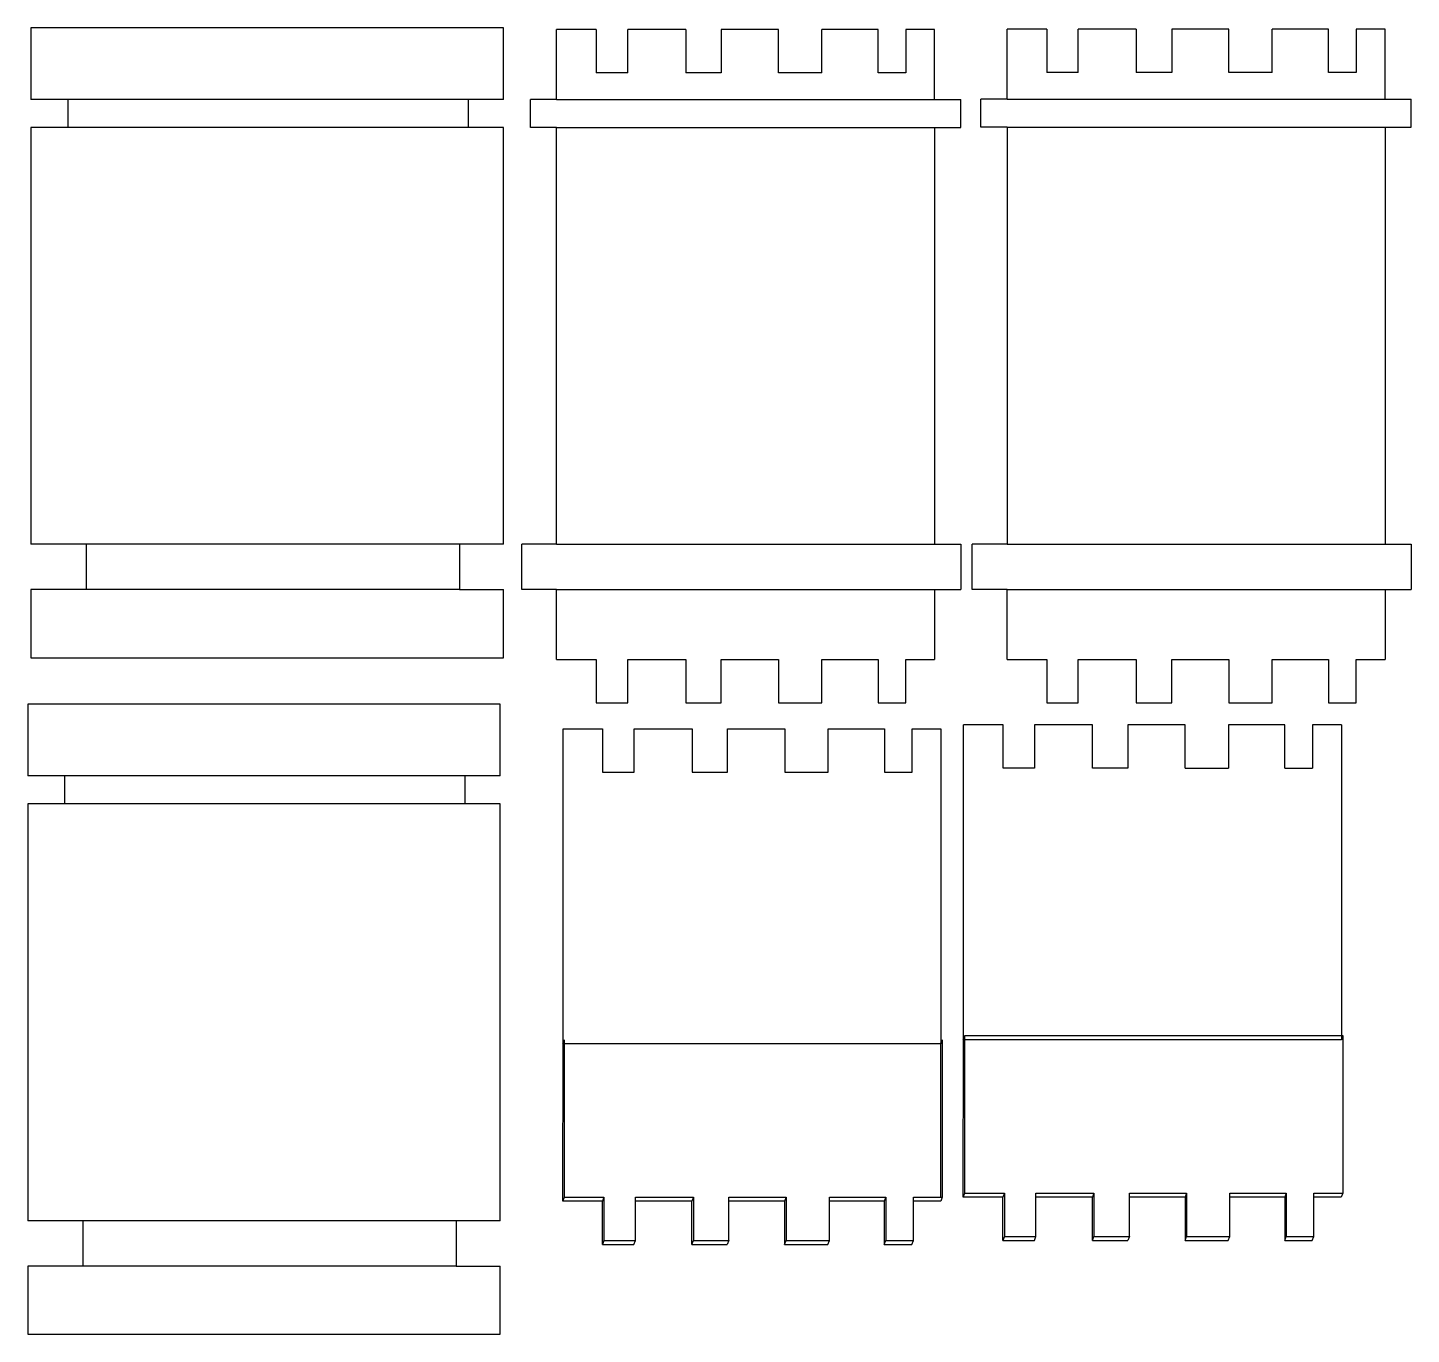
# Model space of a CAD drawing. Header units: inches. Extents: x -4.39 to 5.5, y -3.89 to 5.45.
import ezdxf

# ---------------------------------------------------------------- set-up
doc = ezdxf.new("R2010")
doc.units = ezdxf.units.IN
doc.header["$MEASUREMENT"] = 0

msp = doc.modelspace()

# ---------------------------------------------------------------- linework, layer by layer
for p, q in [((-0.9884, 5.4453), (-4.3634, 5.4453)), ((-4.3634, 5.4453), (-4.3634, 4.9329)), ((-0.9884, 4.9329), (-0.9884, 5.4453)), ((-0.3243, 5.4329), (-0.6074, 5.4329)), ((-0.6074, 4.9329), (-0.6074, 5.4329)), ((-0.3243, 5.4329), (-0.3243, 5.1235)), ((-0.0993, 5.1235), (-0.0993, 5.4329)), ((0.3149, 5.4329), (-0.0993, 5.4329)), ((0.3149, 5.4329), (0.3149, 5.1235)), ((0.9771, 5.4329), (0.568, 5.4329)), ((0.568, 5.4329), (0.568, 5.1235)), ((0.9771, 5.1235), (0.9771, 5.4329)), ((1.2864, 5.1235), (1.2864, 5.4329)), ((1.6895, 5.4329), (1.2864, 5.4329)), ((1.6895, 5.1235), (1.6895, 5.4329)), ((1.8864, 5.4329), (1.8864, 5.1235)), ((2.0926, 5.4329), (1.8864, 5.4329)), ((2.0926, 4.9329), (2.0926, 5.4329)), ((2.8946, 5.4341), (2.6115, 5.4341)), ((2.6115, 4.9341), (2.6115, 5.4341)), ((2.8946, 5.4341), (2.8946, 5.1247)), ((3.1196, 5.1247), (3.1196, 5.4341)), ((3.5338, 5.4341), (3.1196, 5.4341)), ((3.5338, 5.4341), (3.5338, 5.1247)), ((4.1959, 5.4341), (3.7869, 5.4341)), ((3.7869, 5.4341), (3.7869, 5.1247)), ((4.1959, 5.1247), (4.1959, 5.4341)), ((4.9084, 5.4341), (4.5053, 5.4341)), ((4.5053, 5.1247), (4.5053, 5.4341)), ((4.9084, 5.1247), (4.9084, 5.4341)), ((5.1053, 5.4341), (5.1053, 5.1247)), ((5.3115, 5.4341), (5.1053, 5.4341)), ((5.3115, 4.9341), (5.3115, 5.4341)), ((-0.0993, 5.1235), (-0.3243, 5.1235)), ((0.568, 5.1235), (0.3149, 5.1235)), ((1.2864, 5.1235), (0.9771, 5.1235)), ((1.8864, 5.1235), (1.6895, 5.1235)), ((3.1196, 5.1247), (2.8946, 5.1247)), ((3.7869, 5.1247), (3.5338, 5.1247)), ((4.5053, 5.1247), (4.1959, 5.1247)), ((5.1053, 5.1247), (4.9084, 5.1247)), ((-4.1004, 4.9329), (-4.3634, 4.9329)), ((-1.2384, 4.9329), (-4.1004, 4.9329)), ((-4.1004, 4.9329), (-4.1004, 4.7328)), ((-0.9884, 4.9329), (-1.2384, 4.9329)), ((-1.2384, 4.7328), (-1.2384, 4.9329)), ((-0.6074, 4.9329), (-0.7949, 4.9329)), ((-0.7949, 4.7328), (-0.7949, 4.9329)), ((-0.6074, 4.9329), (2.0926, 4.9329)), ((2.0926, 4.9329), (2.2801, 4.9329)), ((2.2801, 4.7328), (2.2801, 4.9329)), ((2.6115, 4.9341), (2.424, 4.9341)), ((2.424, 4.734), (2.424, 4.9341)), ((2.6115, 4.9341), (5.3115, 4.9341)), ((5.3115, 4.9341), (5.499, 4.9341)), ((5.499, 4.734), (5.499, 4.9341)), ((-4.3634, 4.7328), (-4.3634, 1.7566)), ((-4.1004, 4.7328), (-4.3634, 4.7328)), ((-1.2384, 4.7328), (-4.1004, 4.7328)), ((-0.9884, 4.7328), (-1.2384, 4.7328)), ((-0.9884, 1.7566), (-0.9884, 4.7328)), ((-0.6074, 4.7328), (-0.7949, 4.7328)), ((-0.6074, 4.7328), (2.0926, 4.7328)), ((-0.6074, 1.7566), (-0.6074, 4.7328)), ((2.0926, 4.7328), (2.2801, 4.7328)), ((2.0926, 4.7328), (2.0926, 1.7566)), ((2.6115, 4.734), (2.424, 4.734)), ((2.6115, 4.734), (5.3115, 4.734)), ((2.6115, 4.734), (2.6115, 1.7579)), ((5.3115, 4.734), (5.499, 4.734)), ((5.3115, 4.734), (5.3115, 1.7579)), ((-3.9696, 1.7566), (-4.3634, 1.7566)), ((-1.3009, 1.7566), (-3.9696, 1.7566)), ((-3.9696, 1.7566), (-3.9696, 1.4329)), ((-0.9884, 1.7566), (-1.3009, 1.7566)), ((-1.3009, 1.7566), (-1.3009, 1.4329)), ((-0.8574, 1.4329), (-0.8574, 1.7566)), ((-0.6074, 1.7566), (-0.8574, 1.7566)), ((-0.6074, 1.7566), (2.0926, 1.7566)), ((2.0926, 1.7566), (2.2801, 1.7566)), ((2.2801, 1.7566), (2.2801, 1.4329)), ((2.6115, 1.7579), (2.3615, 1.7579)), ((2.3615, 1.4341), (2.3615, 1.7579)), ((2.6115, 1.7579), (5.3115, 1.7579)), ((5.3115, 1.7579), (5.499, 1.7579)), ((5.499, 1.7579), (5.499, 1.4341)), ((-4.3634, 1.4329), (-4.3634, 0.9453)), ((-3.9696, 1.4329), (-4.3634, 1.4329)), ((-1.3009, 1.4329), (-3.9696, 1.4329)), ((-1.3009, 1.4329), (-0.9884, 1.4329)), ((-0.9884, 0.9453), (-0.9884, 1.4329)), ((-0.6074, 1.4329), (-0.8574, 1.4329)), ((-0.6074, 0.9329), (-0.6074, 1.4329)), ((-0.6074, 1.4329), (2.0926, 1.4329)), ((2.0926, 1.4329), (2.0926, 0.9329)), ((2.0926, 1.4329), (2.2801, 1.4329)), ((2.6115, 1.4341), (2.3615, 1.4341)), ((2.6115, 0.9341), (2.6115, 1.4341)), ((2.6115, 1.4341), (5.3115, 1.4341)), ((5.3115, 1.4341), (5.3115, 0.9341)), ((5.3115, 1.4341), (5.499, 1.4341)), ((-4.3634, 0.9453), (-0.9884, 0.9453)), ((-0.6074, 0.9329), (-0.3243, 0.9329)), ((-0.3243, 0.9329), (-0.3243, 0.6235)), ((-0.0993, 0.9329), (0.3149, 0.9329)), ((-0.0993, 0.6235), (-0.0993, 0.9329)), ((0.3149, 0.9329), (0.3149, 0.6235)), ((0.568, 0.9329), (0.9771, 0.9329)), ((0.568, 0.6235), (0.568, 0.9329)), ((0.9771, 0.9329), (0.9771, 0.6235)), ((1.2864, 0.9329), (1.6895, 0.9329)), ((1.2864, 0.6235), (1.2864, 0.9329)), ((1.6895, 0.9329), (1.6895, 0.6235)), ((1.8864, 0.9329), (2.0926, 0.9329)), ((1.8864, 0.6235), (1.8864, 0.9329)), ((2.6115, 0.9341), (2.8946, 0.9341)), ((2.8946, 0.9341), (2.8946, 0.6247)), ((3.1196, 0.9341), (3.5338, 0.9341)), ((3.1196, 0.6247), (3.1196, 0.9341)), ((3.5338, 0.9341), (3.5338, 0.6247)), ((3.7869, 0.9341), (4.1959, 0.9341)), ((3.7869, 0.6247), (3.7869, 0.9341)), ((4.1959, 0.9341), (4.1959, 0.6247)), ((4.5053, 0.9341), (4.9084, 0.9341)), ((4.5053, 0.6247), (4.5053, 0.9341)), ((4.9084, 0.9341), (4.9084, 0.6247)), ((5.1053, 0.9341), (5.3115, 0.9341)), ((5.1053, 0.6247), (5.1053, 0.9341)), ((-1.0119, 0.6138), (-4.3869, 0.6138)), ((-4.3869, 0.6138), (-4.3869, 0.1013)), ((-1.0119, 0.1013), (-1.0119, 0.6138)), ((-0.3243, 0.6235), (-0.0993, 0.6235)), ((0.3149, 0.6235), (0.568, 0.6235)), ((0.9771, 0.6235), (1.2864, 0.6235)), ((1.6895, 0.6235), (1.8864, 0.6235)), ((2.8946, 0.6247), (3.1196, 0.6247)), ((3.5338, 0.6247), (3.7869, 0.6247)), ((4.1959, 0.6247), (4.5053, 0.6247)), ((4.9084, 0.6247), (5.1053, 0.6247)), ((-0.562, 0.4379), (-0.2789, 0.4379)), ((-0.562, -1.8069), (-0.562, 0.4379)), ((-0.2789, 0.4379), (-0.2789, 0.1285)), ((-0.0539, 0.4379), (0.3603, 0.4379)), ((-0.0539, 0.1285), (-0.0539, 0.4379)), ((0.3603, 0.4379), (0.3603, 0.1285)), ((0.6134, 0.4379), (1.0225, 0.4379)), ((0.6134, 0.1285), (0.6134, 0.4379)), ((1.0225, 0.4379), (1.0225, 0.1285)), ((1.3318, 0.4379), (1.7349, 0.4379)), ((1.3318, 0.1285), (1.3318, 0.4379)), ((1.7349, 0.4379), (1.7349, 0.1285)), ((1.9318, 0.4379), (2.138, 0.4379)), ((1.9318, 0.1285), (1.9318, 0.4379)), ((2.138, 0.4379), (2.138, -1.8069)), ((2.5824, 0.467), (2.2993, 0.467)), ((2.2993, -1.7778), (2.2993, 0.467)), ((2.5824, 0.1577), (2.5824, 0.467)), ((3.2216, 0.467), (2.8074, 0.467)), ((2.8074, 0.467), (2.8074, 0.1577)), ((3.2216, 0.1577), (3.2216, 0.467)), ((3.8838, 0.467), (3.4747, 0.467)), ((3.4747, 0.467), (3.4747, 0.1577)), ((3.8838, 0.1577), (3.8838, 0.467)), ((4.5962, 0.467), (4.1931, 0.467)), ((4.1931, 0.467), (4.1931, 0.1577)), ((4.5962, 0.1577), (4.5962, 0.467)), ((4.9993, 0.467), (4.7931, 0.467)), ((4.7931, 0.467), (4.7931, 0.1577)), ((4.9993, 0.467), (4.9993, -1.7528)), ((-4.1239, 0.1013), (-4.3869, 0.1013)), ((-4.1239, 0.1013), (-4.1239, -0.0988)), ((-1.2619, 0.1013), (-4.1239, 0.1013)), ((-1.2619, -0.0988), (-1.2619, 0.1013)), ((-1.0119, 0.1013), (-1.2619, 0.1013)), ((-0.2789, 0.1285), (-0.0539, 0.1285)), ((0.3603, 0.1285), (0.6134, 0.1285)), ((1.0225, 0.1285), (1.3318, 0.1285)), ((1.7349, 0.1285), (1.9318, 0.1285)), ((2.8074, 0.1577), (2.5824, 0.1577)), ((3.4747, 0.1577), (3.2216, 0.1577)), ((3.8838, 0.1577), (4.1931, 0.1577)), ((4.5962, 0.1577), (4.7931, 0.1577)), ((-4.3869, -0.0988), (-4.3869, -3.0749)), ((-4.1239, -0.0988), (-4.3869, -0.0988)), ((-1.2619, -0.0988), (-4.1239, -0.0988)), ((-1.0119, -0.0988), (-1.2619, -0.0988)), ((-1.0119, -3.0749), (-1.0119, -0.0988)), ((2.2977, -1.782), (2.2993, -1.7778)), ((2.309, -1.7528), (4.9993, -1.7528)), ((2.309, -1.783), (2.309, -1.7528)), ((4.9993, -1.7528), (5.009, -1.7528)), ((4.9993, -1.7528), (4.9993, -1.783)), ((5.009, -1.7528), (5.009, -2.8778)), ((-0.5636, -1.8111), (-0.562, -1.8069)), ((-0.562, -1.8121), (-0.5636, -1.8111)), ((-0.5636, -2.9361), (-0.562, -1.8121)), ((-0.5523, -1.8121), (-0.562, -1.8121)), ((-0.5523, -1.8121), (-0.5523, -1.782)), ((-0.5523, -2.907), (-0.5523, -1.8121)), ((2.138, -1.8121), (-0.5523, -1.8121)), ((2.138, -1.8069), (2.1477, -1.782)), ((2.138, -1.8069), (2.138, -1.8121)), ((2.138, -2.907), (2.138, -1.8121)), ((2.1477, -1.782), (2.1477, -2.907)), ((2.2993, -1.783), (2.2977, -1.782)), ((2.2977, -2.907), (2.2993, -1.783)), ((2.309, -1.783), (2.2993, -1.783)), ((2.309, -2.8778), (2.309, -1.783)), ((4.9993, -1.783), (2.309, -1.783)), ((-0.5636, -2.9361), (-0.5523, -2.907)), ((-0.2805, -2.9361), (-0.5636, -2.9361)), ((-0.5523, -2.907), (-0.2692, -2.907)), ((-0.2692, -2.907), (-0.2805, -2.9361)), ((-0.2805, -3.2455), (-0.2805, -2.9361)), ((-0.2692, -2.907), (-0.2692, -3.2163)), ((-0.0442, -2.907), (0.3699, -2.907)), ((-0.0442, -2.9361), (-0.0442, -2.907)), ((0.3587, -2.9361), (-0.0442, -2.9361)), ((-0.0442, -3.2163), (-0.0442, -2.9361)), ((0.3699, -2.907), (0.3587, -2.9361)), ((0.3587, -3.2455), (0.3587, -2.9361)), ((0.3699, -2.907), (0.3699, -3.2163)), ((0.6231, -2.907), (1.0321, -2.907)), ((0.6231, -2.9361), (0.6231, -2.907)), ((1.0208, -2.9361), (0.6231, -2.9361)), ((0.6231, -3.2163), (0.6231, -2.9361)), ((1.0321, -2.907), (1.0208, -2.9361)), ((1.0208, -2.9361), (1.0208, -3.2455)), ((1.0321, -2.907), (1.0321, -3.2163)), ((1.3415, -2.907), (1.7446, -2.907)), ((1.3415, -2.9361), (1.3415, -2.907)), ((1.7333, -2.9361), (1.3415, -2.9361)), ((1.3415, -3.2163), (1.3415, -2.9361)), ((1.7446, -2.907), (1.7333, -2.9361)), ((1.7333, -2.9361), (1.7333, -3.2455)), ((1.7446, -2.907), (1.7446, -3.2163)), ((1.9414, -2.907), (2.138, -2.907)), ((1.9414, -2.9361), (1.9414, -2.907)), ((2.1364, -2.9361), (1.9414, -2.9361)), ((1.9414, -3.2163), (1.9414, -2.9361)), ((2.1477, -2.907), (2.1364, -2.9361)), ((2.138, -2.907), (2.1477, -2.907)), ((2.2977, -2.907), (2.309, -2.8778)), ((2.5808, -2.907), (2.2977, -2.907)), ((2.309, -2.8778), (2.5921, -2.8778)), ((2.5921, -2.8778), (2.5808, -2.907)), ((2.5808, -3.2163), (2.5808, -2.907)), ((2.5921, -2.8778), (2.5921, -3.1872)), ((2.8171, -2.8778), (3.2312, -2.8778)), ((2.8171, -2.907), (2.8171, -2.8778)), ((3.22, -2.907), (2.8171, -2.907)), ((2.8171, -3.1872), (2.8171, -2.907)), ((3.2312, -2.8778), (3.22, -2.907)), ((3.22, -3.2163), (3.22, -2.907)), ((3.2312, -2.8778), (3.2312, -3.1872)), ((3.4844, -2.8778), (3.8934, -2.8778)), ((3.4844, -2.907), (3.4844, -2.8778)), ((3.8822, -2.907), (3.4844, -2.907)), ((3.4844, -3.1872), (3.4844, -2.907)), ((3.8934, -2.8778), (3.8822, -2.907)), ((3.8822, -2.907), (3.8822, -3.2163)), ((3.8934, -2.8778), (3.8934, -3.1872)), ((4.2028, -2.8778), (4.6059, -2.8778)), ((4.2028, -2.907), (4.2028, -2.8778)), ((4.5946, -2.907), (4.2028, -2.907)), ((4.2028, -3.1872), (4.2028, -2.907)), ((4.6059, -2.8778), (4.5946, -2.907)), ((4.5946, -2.907), (4.5946, -3.2163)), ((4.6059, -2.8778), (4.6059, -3.1872)), ((4.8027, -2.8778), (5.009, -2.8778)), ((4.8027, -2.907), (4.8027, -2.8778)), ((4.9977, -2.907), (4.8027, -2.907)), ((4.8027, -3.1872), (4.8027, -2.907)), ((5.009, -2.8778), (4.9977, -2.907)), ((-3.9931, -3.0749), (-4.3869, -3.0749)), ((-3.9931, -3.0749), (-3.9931, -3.3987)), ((-1.3244, -3.0749), (-3.9931, -3.0749)), ((-1.0119, -3.0749), (-1.3244, -3.0749)), ((-1.3244, -3.0749), (-1.3244, -3.3987)), ((-0.2692, -3.2163), (-0.2805, -3.2455)), ((-0.2805, -3.2455), (-0.0555, -3.2455)), ((-0.2692, -3.2163), (-0.0442, -3.2163)), ((-0.0555, -3.2455), (-0.0442, -3.2163)), ((0.3587, -3.2455), (0.3699, -3.2163)), ((0.3587, -3.2455), (0.6118, -3.2455)), ((0.3699, -3.2163), (0.6231, -3.2163)), ((0.6231, -3.2163), (0.6118, -3.2455)), ((1.0208, -3.2455), (1.0321, -3.2163)), ((1.0208, -3.2455), (1.3302, -3.2455)), ((1.0321, -3.2163), (1.3415, -3.2163)), ((1.3302, -3.2455), (1.3415, -3.2163)), ((1.7333, -3.2455), (1.7446, -3.2163)), ((1.7333, -3.2455), (1.9302, -3.2455)), ((1.7446, -3.2163), (1.9414, -3.2163)), ((1.9302, -3.2455), (1.9414, -3.2163)), ((2.5921, -3.1872), (2.5808, -3.2163)), ((2.5808, -3.2163), (2.8058, -3.2163)), ((2.5921, -3.1872), (2.8171, -3.1872)), ((2.8058, -3.2163), (2.8171, -3.1872)), ((3.22, -3.2163), (3.2312, -3.1872)), ((3.22, -3.2163), (3.4731, -3.2163)), ((3.2312, -3.1872), (3.4844, -3.1872)), ((3.4844, -3.1872), (3.4731, -3.2163)), ((3.8822, -3.2163), (3.8934, -3.1872)), ((3.8822, -3.2163), (4.1915, -3.2163)), ((3.8934, -3.1872), (4.2028, -3.1872)), ((4.1915, -3.2163), (4.2028, -3.1872)), ((4.5946, -3.2163), (4.6059, -3.1872)), ((4.5946, -3.2163), (4.7915, -3.2163)), ((4.6059, -3.1872), (4.8027, -3.1872)), ((4.7915, -3.2163), (4.8027, -3.1872)), ((-4.3869, -3.3987), (-4.3869, -3.8862)), ((-3.9931, -3.3987), (-4.3869, -3.3987)), ((-1.3244, -3.3987), (-3.9931, -3.3987)), ((-1.3244, -3.3987), (-1.0119, -3.3987)), ((-1.0119, -3.8862), (-1.0119, -3.3987)), ((-4.3869, -3.8862), (-1.0119, -3.8862))]:
    msp.add_line(p, q)

doc.saveas('drawing.dxf')
